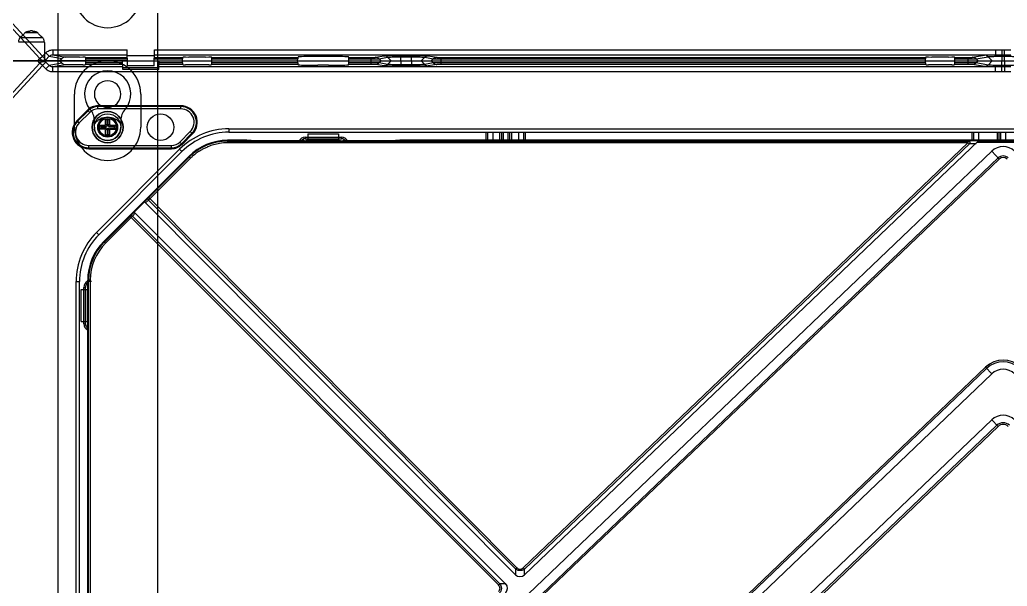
# Model space of a CAD drawing. Header units: millimetres. Extents: x 562 to 17351, y 2396 to 6995.
# Drawn here: x 13328.8 to 13626.5, y 4047.9 to 4218.6 of the extents above; entities that cross this region are included whole.
import ezdxf

# ---------------------------------------------------------------- set-up
doc = ezdxf.new("R2010")
doc.units = ezdxf.units.MM
doc.layers.add('02___PRT_ALL_AXES', color=7, linetype='Continuous')
doc.layers.add('1轮廓线', color=7, linetype='Continuous', lineweight=25)

# ---------------------------------------------------------------- blocks, each defined once
blk = doc.blocks.new('32211212')
at = {"color": 114, "linetype": 'Continuous', "lineweight": 25, "true_color": 0x139b48}
for p, q in [((3733.61, 2160.17), (3733.61, 1682.67)), ((3763.61, 2160.17), (3763.61, 1682.67)), ((3738.61, 1899.17), (3738.61, 1909.17)), ((3758.61, 1909.17), (3758.61, 1899.17)), ((3744.61, 1899.17), (3744.61, 1901.23)), ((3752.61, 1901.23), (3752.61, 1899.17))]:
    blk.add_line(p, q, dxfattribs=at)
for centre, radius, start, end in [((3748.61, 1939.17), 10, 180, 0), ((3748.61, 1909.17), 10, 0, 180), ((3748.61, 1909.17), 7, 318.5904, 221.4096), ((3748.61, 1909.17), 4, 0, 180), ((3748.61, 1909.17), 4, 180, 0), ((3739.61, 1901.23), 5, 0, 41.4096), ((3757.61, 1901.23), 5, 138.5904, 180), ((3748.61, 1897.17), 5, 36.8699, 143.1301), ((3748.61, 1899.17), 10, 180, 0), ((3748.61, 1899.17), 4, 180, 0)]:
    blk.add_arc(centre, radius, start, end, dxfattribs=at)
blk = doc.blocks.new('*U169')
blk.add_blockref('32211212', (-3997.61, -1923.42))
blk = doc.blocks.new('*U170')
at = {"color": 0, "linetype": 'ByBlock', "lineweight": -2, "transparency": 16777216}
blk.add_blockref('*U169', (1200, 0), dxfattribs=at)
blk = doc.blocks.new('DASFASFASEFWE')
at = {"color": 7, "linetype": 'Continuous'}
for p, q in [((-76.28, 3535.07), (-76.28, 3533.19)), ((-76.28, 3535.07), (-67.01, 3535.07)), ((-67.01, 3535.07), (-67.01, 3533.19)), ((-100.52, 3533.07), (-100.52, 3532.31)), ((-95.06, 3533.07), (-100.52, 3533.07)), ((-100.52, 3532.81), (122.71, 3532.81)), ((122.71, 3532.31), (-100.52, 3532.31)), ((-94.21, 3533.01), (-94.26, 3533.03)), ((-93.41, 3532.97), (-77.56, 3532.97)), ((-76.28, 3533.19), (-76.57, 3533.02)), ((-76.28, 3533.19), (-67.01, 3533.19)), ((-67.01, 3533.19), (-66.73, 3533.02)), ((-65.73, 3532.97), (-49.88, 3532.97)), ((-49.06, 3533.01), (-49.06, 3533.03)), ((164.94, 3533.07), (-48.24, 3533.07)), ((122.71, 3532.31), (-11.33, 3404.27)), ((125.91, 3532.88), (-10.95, 3402.14)), ((123.3, 3532.11), (-10.95, 3403.87)), ((122.71, 3532.31), (122.71, 3532.81)), ((125.91, 3532.88), (123.11, 3532.81)), ((123.3, 3532.11), (125.16, 3532.16)), ((141.31, 3532.39), (125.4, 3532.39)), ((125.92, 3532.89), (140.78, 3532.89)), ((-112.19, 3528.24), (-137.81, 3502.61)), ((-124.25, 3515.81), (-112, 3528.05)), ((-111.65, 3527.7), (-112.19, 3528.24)), ((129.9, 3529.77), (-12.06, 3394.16)), ((132.13, 3527.43), (129.9, 3529.77)), ((-123.9, 3515.45), (-111.65, 3527.7)), ((-5.74, 3396.34), (131.83, 3527.76)), ((-5.43, 3396.02), (132.13, 3527.43)), ((-128.66, 3511.47), (-125.56, 3514.57)), ((-124.46, 3515.6), (-125.56, 3514.57)), ((-13.71, 3402.18), (-125.56, 3514.57)), ((-125.2, 3514.21), (-124.29, 3515.06)), ((-13.66, 3403.9), (-124.29, 3515.06)), ((-13.27, 3404.29), (-124.25, 3515.81)), ((-137.63, 3502.43), (-129.9, 3510.16)), ((-129.9, 3510.16), (-18.82, 3399.08)), ((-128.66, 3511.47), (-129.7, 3510.36)), ((-128.3, 3511.11), (-129.16, 3510.2)), ((-129.16, 3510.2), (-18.43, 3399.47)), ((-128.66, 3511.47), (-16.66, 3399.47)), ((-137.28, 3502.07), (-129.54, 3509.8)), ((-137.81, 3502.61), (-137.28, 3502.07)), ((-142.65, 3488.32), (-142.65, 3490.95)), ((-141.88, 3490.95), (-142.65, 3490.95)), ((-142.38, 3285.7), (-142.38, 3490.95)), ((-141.88, 3490.95), (-141.88, 3285.7)), ((-144.65, 3478.52), (-144.65, 3488.13)), ((-144.65, 3488.13), (-142.76, 3488.13)), ((-142.76, 3488.13), (-142.65, 3488.32)), ((-142.76, 3478.52), (-142.76, 3488.13)), ((-144.65, 3478.52), (-142.76, 3478.52)), ((-142.65, 3478.32), (-142.76, 3478.52)), ((-142.65, 3298.32), (-142.65, 3478.32)), ((22.26, 3359.84), (129.9, 3462.67)), ((127.98, 3464.68), (24.63, 3365.95)), ((128.34, 3464.31), (24.99, 3365.59)), ((129.9, 3462.67), (127.98, 3464.68)), ((129.9, 3448.84), (32.56, 3355.86)), ((131.82, 3446.84), (129.9, 3448.84)), ((38.2, 3358.12), (131.46, 3447.21)), ((38.56, 3357.75), (131.82, 3446.84)), ((-13.66, 3403.9), (-13.71, 3402.18)), ((-13.66, 3403.9), (-13.27, 3404.29)), ((-11.33, 3404.27), (-10.95, 3403.87)), ((-10.95, 3402.14), (-10.95, 3403.87)), ((-18.82, 3399.08), (-18.43, 3399.47)), ((-16.66, 3399.47), (-18.43, 3399.47))]:
    blk.add_line(p, q, dxfattribs=at)
for centre, radius, start, end in [((-100.52, 3516.57), 16.5, 90, 135), ((-100.52, 3516.57), 16.24, 90, 135), ((-100.5, 3516.58), 15.73, 98.7741, 112.058), ((-100.54, 3516.61), 15.7, 89.9391, 98.6629), ((122.73, 3549.74), 16.93, 269.9336, 271.3081), ((133.35, 3526.16), 5, 46.3103, 133.6897), ((-99.71, 3515.67), 16.95, 131.5688, 134.7692), ((-100.53, 3516.61), 15.7, 122.8137, 131.6157), ((133.35, 3526.16), 2.21, 46.3103, 133.6897), ((133.35, 3526.16), 1.76, 46.3103, 133.6897), ((-145.84, 3537.4), 31.04, 313.9644, 314.9885), ((-151.48, 3531.78), 31.05, 314.9427, 315.9664), ((-126.15, 3490.95), 16.5, 135, 180), ((-126.15, 3490.95), 16.24, 135, 180), ((-126.15, 3490.95), 15.74, 135, 180), ((133.35, 3459.06), 7.78, 46.3103, 133.6897), ((133.35, 3459.06), 7.26, 46.3103, 133.6897), ((133.35, 3459.06), 5, 46.3103, 133.6897), ((133.35, 3445.23), 5, 46.3103, 133.6897), ((133.35, 3445.23), 2.74, 46.3103, 133.6897), ((133.35, 3445.23), 2.22, 46.3103, 133.6897), ((-12.31, 3403.61), 2, 225.6781, 312.8736), ((-18.1, 3398.08), 2, 314.5414, 44.1483)]:
    blk.add_arc(centre, radius, start, end, dxfattribs=at)
for centre, start_param, end_param in [((-77.56, 3533.02), -1.570796, -0.087266), ((-65.73, 3533.02), -3.054326, -1.570796)]:
    blk.add_ellipse(centre, major_axis=(1, 0), ratio=0.052408, start_param=start_param, end_param=end_param, dxfattribs=at)
for points, knots in [([(-109.04, 3529.81), (-108.83, 3529.94), (-108.3, 3530.26), (-107.43, 3530.72), (-106.75, 3531.02), (-106.41, 3531.16)], [0, 0, 0, 0, 0.250016, 0.625009, 1, 1, 1, 1]), ([(-94.26, 3533.03), (-94.26, 3533.04), (-94.27, 3533.04), (-94.29, 3533.04), (-94.31, 3533.05), (-94.35, 3533.05), (-94.42, 3533.06), (-94.52, 3533.06), (-94.64, 3533.07), (-94.77, 3533.07), (-94.91, 3533.07), (-95.01, 3533.07), (-95.06, 3533.07)], [0, 0, 0, 0, 0.013233, 0.034581, 0.063978, 0.101221, 0.198262, 0.32283, 0.470646, 0.637144, 0.816056, 1, 1, 1, 1]), ([(-93.41, 3532.97), (-93.46, 3532.97), (-93.56, 3532.97), (-93.7, 3532.97), (-93.83, 3532.97), (-93.95, 3532.98), (-94.05, 3532.98), (-94.12, 3532.99), (-94.16, 3532.99), (-94.18, 3533), (-94.2, 3533), (-94.21, 3533), (-94.21, 3533.01)], [0, 0, 0, 0, 0.183944, 0.362856, 0.529354, 0.67717, 0.801738, 0.898779, 0.936022, 0.965419, 0.986767, 1, 1, 1, 1]), ([(-49.08, 3533.01), (-49.09, 3533), (-49.1, 3533), (-49.11, 3533), (-49.14, 3532.99), (-49.18, 3532.99), (-49.25, 3532.98), (-49.35, 3532.98), (-49.46, 3532.97), (-49.59, 3532.97), (-49.73, 3532.97), (-49.83, 3532.97), (-49.88, 3532.97)], [0, 0, 0, 0, 0.013233, 0.034581, 0.063978, 0.101221, 0.198262, 0.32283, 0.470646, 0.637144, 0.816056, 1, 1, 1, 1]), ([(-48.24, 3533.07), (-48.29, 3533.07), (-48.38, 3533.07), (-48.53, 3533.07), (-48.66, 3533.07), (-48.77, 3533.06), (-48.87, 3533.06), (-48.94, 3533.05), (-48.98, 3533.05), (-49.01, 3533.04), (-49.02, 3533.04), (-49.03, 3533.04), (-49.04, 3533.03)], [0, 0, 0, 0, 0.183944, 0.362856, 0.529354, 0.67717, 0.801738, 0.898779, 0.936022, 0.965419, 0.986767, 1, 1, 1, 1]), ([(122.71, 3532.31), (122.76, 3532.29), (122.96, 3532.23), (123.16, 3532.16), (123.3, 3532.11)], [0, 0, 0, 0, 0.261002, 1, 1, 1, 1]), ([(123.11, 3532.81), (123.13, 3532.81), (123.16, 3532.8), (123.21, 3532.75), (123.25, 3532.67), (123.28, 3532.57), (123.31, 3532.46), (123.32, 3532.3), (123.32, 3532.19), (123.3, 3532.11)], [0, 0, 0, 0, 0.061411, 0.143838, 0.255547, 0.393768, 0.550762, 0.712724, 1, 1, 1, 1]), ([(-124.45, 3515.61), (-124.46, 3515.6), (-124.48, 3515.57), (-124.49, 3515.51), (-124.49, 3515.44), (-124.47, 3515.34), (-124.41, 3515.21), (-124.33, 3515.11), (-124.29, 3515.06)], [0, 0, 0, 0, 0.088133, 0.185141, 0.294006, 0.415867, 0.694274, 1, 1, 1, 1]), ([(-124.25, 3515.81), (-124.27, 3515.79), (-124.34, 3515.72), (-124.41, 3515.65), (-124.46, 3515.6)], [0, 0, 0, 0, 0.266382, 1, 1, 1, 1]), ([(-129.7, 3510.36), (-129.72, 3510.34), (-129.78, 3510.27), (-129.85, 3510.21), (-129.9, 3510.16)], [0, 0, 0, 0, 0.230584, 1, 1, 1, 1]), ([(-129.7, 3510.36), (-129.68, 3510.38), (-129.62, 3510.4), (-129.53, 3510.4), (-129.46, 3510.39), (-129.38, 3510.35), (-129.27, 3510.3), (-129.2, 3510.24), (-129.16, 3510.2)], [0, 0, 0, 0, 0.178318, 0.288924, 0.414114, 0.553562, 0.702575, 1, 1, 1, 1]), ([(-10.95, 3403.87), (-11.04, 3403.8), (-11.25, 3403.66), (-11.59, 3403.51), (-11.94, 3403.41), (-12.31, 3403.39), (-12.68, 3403.42), (-13.03, 3403.53), (-13.37, 3403.69), (-13.57, 3403.83), (-13.66, 3403.9)], [0, 0, 0, 0, 0.124642, 0.249822, 0.374754, 0.499929, 0.625324, 0.750512, 0.875528, 1, 1, 1, 1]), ([(-13.27, 3404.29), (-13.21, 3404.23), (-13.07, 3404.11), (-12.76, 3403.9), (-12.4, 3403.8), (-12.03, 3403.85), (-11.68, 3403.97), (-11.46, 3404.14), (-11.33, 3404.27)], [0, 0, 0, 0, 0.125159, 0.250372, 0.499699, 0.624886, 0.750502, 1, 1, 1, 1]), ([(-18.84, 3397.09), (-18.7, 3397.22), (-18.46, 3397.52), (-18.32, 3397.99), (-18.37, 3398.36), (-18.5, 3398.72), (-18.68, 3398.94), (-18.82, 3399.08)], [0, 0, 0, 0, 0.24974, 0.49918, 0.62445, 0.750299, 1, 1, 1, 1]), ([(-18.43, 3399.47), (-18.27, 3399.27), (-18.08, 3398.94), (-17.94, 3398.45), (-17.91, 3398.08), (-17.95, 3397.7), (-18.1, 3397.22), (-18.3, 3396.89), (-18.46, 3396.69)], [0, 0, 0, 0, 0.249436, 0.374674, 0.499993, 0.625311, 0.75055, 1, 1, 1, 1])]:
    blk.add_open_spline(points, degree=3, knots=knots, dxfattribs=at)
blk = doc.blocks.new('32332232')
at = {"color": 7, "linetype": 'Continuous'}
for p, q in [((3535.8, 2001.11), (3531.91, 2001.11)), ((3534.02, 2001.7), (3533.69, 2001.7)), ((3537.76, 1998.37), (3529.95, 1998.37)), ((3530.54, 1999.78), (3530.86, 2000.09)), ((3530.54, 1999.78), (3537.17, 1999.78)), ((3530.75, 1999.99), (3530.86, 2000.09)), ((3536.85, 2000.09), (3537.17, 1999.78)), ((3537.06, 1999.89), (3537.17, 1999.78)), ((3537.76, 1998.37), (3537.76, 1998.2)), ((3537.81, 1998.2), (3537.76, 1998.2)), ((3537.81, 1998.2), (3537.81, 1992.8)), ((3526.86, 1992.7), (4126.86, 1992.7)), ((3536.39, 1992), (3527.41, 1982.18)), ((3529.91, 1992.8), (3537.81, 1992.8)), ((3536.39, 1992), (3535.83, 1992.7)), ((3537.17, 1991.28), (3536.39, 1992)), ((3537.17, 1991.28), (3538.22, 1992.34)), ((3538.22, 1992.34), (3537.94, 1992.7)), ((3539.26, 1991.32), (3538.22, 1992.34)), ((3543.06, 1991.98), (3539.26, 1991.32)), ((3542.33, 1992.58), (3542.21, 1992.7)), ((3543.06, 1991.98), (3542.33, 1992.58)), ((3550.26, 1992.09), (3550.28, 1992.7)), ((3561.37, 1992.09), (3550.26, 1992.09)), ((3561.42, 1990.06), (3561.36, 1992.7)), ((3572.29, 1990.06), (3572.36, 1992.7)), ((3579.45, 1992.09), (3572.34, 1992.09)), ((3579.45, 1992.09), (3579.43, 1992.7)), ((3588.26, 1992.09), (3588.28, 1992.7)), ((3614.15, 1992.09), (3588.26, 1992.09)), ((3614.15, 1992.09), (3614.14, 1992.7)), ((3629.56, 1992.09), (3629.57, 1992.7)), ((3636.34, 1992.09), (3629.56, 1992.09)), ((3636.34, 1991.65), (3636.34, 1992.7)), ((3637.68, 1992.09), (3636.34, 1992.09)), ((3638.5, 1992.07), (3638.02, 1992.08)), ((3638.67, 1992.06), (3638.5, 1992.07)), ((3638.67, 1992.06), (3639.29, 1992.7)), ((3641.23, 1991.62), (3638.67, 1992.06)), ((3642.3, 1992.7), (3641.23, 1991.62)), ((3645.25, 1992.7), (3645.25, 1991.06)), ((3648.46, 1992.7), (3648.46, 1991.06)), ((3651.41, 1992.7), (3652.48, 1991.62)), ((3655.04, 1992.06), (3652.48, 1991.62)), ((3655.04, 1992.06), (3654.42, 1992.7)), ((3657.37, 1991.65), (3657.37, 1992.7)), ((3803.45, 1992.09), (3657.37, 1992.09)), ((3803.45, 1992.09), (3803.43, 1992.7)), ((3812.26, 1992.09), (3812.28, 1992.7)), ((3816.34, 1992.09), (3812.26, 1992.09)), ((3816.34, 1991.65), (3816.34, 1992.7)), ((3817.68, 1992.09), (3816.34, 1992.09)), ((3818.5, 1992.07), (3818.02, 1992.08)), ((3818.67, 1992.06), (3818.5, 1992.07)), ((3818.67, 1992.06), (3819.29, 1992.7)), ((3822.29, 1991.43), (3818.67, 1992.06)), ((3823.53, 1992.7), (3822.29, 1991.43)), ((3826.49, 1989.41), (3826.49, 1992.7)), ((3827.22, 1992.7), (3827.22, 1989.41)), ((3537.17, 1991.28), (3528.19, 1981.46)), ((3538.21, 1990.25), (3537.17, 1991.28)), ((3538.21, 1990.25), (3539.26, 1991.32)), ((3544.17, 1991.55), (3540.35, 1990.88)), ((3540.35, 1989.38), (3540.35, 1990.88)), ((3561.4, 1990.88), (3540.35, 1990.88)), ((3824.55, 1989.38), (3540.35, 1989.38)), ((3548.35, 1991.55), (3544.17, 1991.55)), ((3549.38, 1991.53), (3548.36, 1991.55)), ((3549.38, 1991.53), (3550.11, 1991.53)), ((3550.23, 1991.65), (3550.11, 1991.53)), ((3561.38, 1991.65), (3550.23, 1991.65)), ((3561.41, 1990.68), (3572.3, 1990.68)), ((3572.29, 1990.06), (3561.42, 1990.06)), ((3824.55, 1990.88), (3572.31, 1990.88)), ((3579.48, 1991.65), (3572.33, 1991.65)), ((3579.61, 1991.53), (3579.48, 1991.65)), ((3579.61, 1991.53), (3580.33, 1991.53)), ((3581.36, 1991.55), (3580.33, 1991.53)), ((3586.35, 1991.55), (3581.36, 1991.55)), ((3587.38, 1991.53), (3586.36, 1991.55)), ((3587.38, 1991.53), (3588.11, 1991.53)), ((3588.23, 1991.65), (3588.11, 1991.53)), ((3614.17, 1991.65), (3588.23, 1991.65)), ((3614.17, 1991.65), (3614.25, 1991.52)), ((3623.46, 1991.37), (3620.25, 1991.37)), ((3629.54, 1991.65), (3629.46, 1991.52)), ((3636.34, 1991.65), (3629.54, 1991.65)), ((3640.19, 1991.18), (3637.62, 1991.63)), ((3648.46, 1991.5), (3645.25, 1991.5)), ((3648.46, 1991.06), (3645.25, 1991.06)), ((3656.09, 1991.63), (3653.52, 1991.18)), ((3803.48, 1991.65), (3657.37, 1991.65)), ((3803.61, 1991.53), (3803.48, 1991.65)), ((3803.61, 1991.53), (3804.33, 1991.53)), ((3805.36, 1991.55), (3804.33, 1991.53)), ((3810.35, 1991.55), (3805.36, 1991.55)), ((3811.38, 1991.53), (3810.36, 1991.55)), ((3811.38, 1991.53), (3812.11, 1991.53)), ((3812.23, 1991.65), (3812.11, 1991.53)), ((3816.34, 1991.65), (3812.23, 1991.65)), ((3821.24, 1990.99), (3817.62, 1991.63)), ((3826.49, 1990.89), (3824.55, 1990.88)), ((3824.55, 1989.38), (3824.55, 1990.88)), ((3826.49, 1989.41), (3824.55, 1989.38)), ((3827.22, 1991.31), (3826.49, 1991.31)), ((3827.22, 1990.89), (3826.49, 1990.89)), ((3827.22, 1989.41), (3826.49, 1989.41)), ((3829.16, 1990.88), (3827.22, 1990.89)), ((3829.16, 1989.38), (3827.22, 1989.41)), ((3550.78, 1977.86), (3547.64, 1974.71)), ((3550.96, 1977.67), (3547.82, 1974.53)), ((3551.47, 1977.17), (3548.32, 1974.03)), ((3551.47, 1977.17), (3550.78, 1977.86)), ((3553.94, 1978.2), (3553.94, 1979.16)), ((3578.92, 1979.16), (3553.94, 1979.16)), ((3578.92, 1978.91), (3553.94, 1978.91)), ((3578.92, 1978.2), (3553.94, 1978.2)), ((3578.92, 1978.2), (3578.92, 1979.16)), ((3548.32, 1974.03), (3547.64, 1974.71)), ((3578.6, 1968.22), (3581.75, 1971.37)), ((3582.43, 1970.69), (3581.75, 1971.37)), ((3593.4, 1972.2), (3593.4, 1971.2)), ((3593.4, 1972.2), (4060.31, 1972.2)), ((3593.4, 1971.2), (4060.31, 1971.2)), ((3670.87, 1971.2), (3670.87, 1968.54)), ((3671.37, 1971.2), (3671.37, 1968.54)), ((3671.46, 1968.54), (3671.46, 1971.2)), ((3672.96, 1971.2), (3672.96, 1968.54)), ((3675.04, 1971.2), (3675.04, 1968.54)), ((3675.59, 1971.2), (3675.59, 1968.54)), ((3676.09, 1971.2), (3676.09, 1968.54)), ((3677.62, 1968.54), (3677.62, 1971.2)), ((3678.12, 1968.54), (3678.12, 1971.2)), ((3678.68, 1968.54), (3678.68, 1971.2)), ((3680.75, 1971.2), (3680.75, 1968.54)), ((3682.25, 1971.2), (3682.25, 1968.54)), ((3682.34, 1968.54), (3682.34, 1971.2)), ((3682.84, 1968.54), (3682.84, 1971.2)), ((3817.37, 1971.2), (3817.37, 1968.7)), ((3817.87, 1971.2), (3817.87, 1968.7)), ((3817.96, 1968.7), (3817.96, 1971.2)), ((3819.46, 1971.2), (3819.46, 1968.7)), ((3579.29, 1967.54), (3578.6, 1968.22)), ((3579.11, 1967.72), (3582.25, 1970.87)), ((3579.29, 1967.54), (3582.43, 1970.69)), ((3616.03, 1968.75), (3615.29, 1968.75)), ((3616.03, 1968.75), (3616.03, 1968.54)), ((3616.36, 1969.69), (3616.36, 1969.2)), ((3616.36, 1969.69), (3627.36, 1969.69)), ((3616.36, 1969.2), (3627.36, 1969.2)), ((3627.36, 1969.69), (3627.36, 1969.2)), ((3551.15, 1966.23), (3551.15, 1967.2)), ((3551.15, 1967.2), (3576.13, 1967.2)), ((3551.15, 1966.49), (3576.13, 1966.49)), ((3551.15, 1966.23), (3576.13, 1966.23)), ((3553.51, 1941), (3578.55, 1966.05)), ((3554.21, 1940.3), (3579.25, 1965.34)), ((3576.13, 1966.23), (3576.13, 1967.2)), ((3578.55, 1966.05), (3579.25, 1965.34)), ((3553.51, 1941), (3554.21, 1940.3)), ((3547.36, 1721.74), (3547.36, 1926.16)), ((3547.36, 1926.16), (3548.36, 1926.16)), ((3548.36, 1721.74), (3548.36, 1926.16)), ((3549.66, 1913.45), (3549.66, 1924.45)), ((3549.66, 1924.45), (3550.16, 1924.45)), ((3550.16, 1913.45), (3550.16, 1924.45)), ((3551.97, 1926.16), (3550.86, 1926.16)), ((3549.66, 1913.45), (3550.16, 1913.45)), ((3527.41, 1665.71), (3536.39, 1655.9)), ((3528.19, 1666.43), (3537.17, 1656.61)), ((3540.35, 1658.51), (3540.35, 1657.01)), ((3540.35, 1658.51), (3562.77, 1658.51)), ((3562.86, 1653.7), (3562.77, 1658.51)), ((3570.86, 1653.7), (3570.94, 1658.51)), ((3570.94, 1658.51), (3824.55, 1658.51)), ((3824.55, 1658.51), (3824.55, 1657.01)), ((3824.55, 1658.51), (3826.49, 1658.49)), ((3826.49, 1658.49), (3827.22, 1658.49)), ((3826.49, 1658.49), (3826.49, 1655.2)), ((3827.22, 1658.49), (3829.16, 1658.51)), ((3827.22, 1655.2), (3827.22, 1658.49)), ((3535.83, 1655.2), (3536.39, 1655.9)), ((3536.39, 1655.9), (3537.17, 1656.61)), ((3537.17, 1656.61), (3538.21, 1657.64)), ((3537.17, 1656.61), (3538.22, 1655.55)), ((3537.94, 1655.2), (3538.22, 1655.55)), ((3538.21, 1657.64), (3539.26, 1656.58)), ((3538.22, 1655.55), (3539.26, 1656.58)), ((3539.26, 1656.58), (3543.06, 1655.91)), ((3540.35, 1657.01), (3544.17, 1656.34)), ((3540.35, 1657.01), (3562.8, 1657.01)), ((3542.21, 1655.2), (3542.33, 1655.31)), ((3542.33, 1655.31), (3543.06, 1655.91)), ((3548.35, 1656.34), (3544.17, 1656.34)), ((3548.36, 1656.34), (3549.38, 1656.37)), ((3549.38, 1656.37), (3550.11, 1656.37)), ((3550.11, 1656.37), (3550.23, 1656.24)), ((3550.23, 1656.24), (3562.81, 1656.24)), ((3550.28, 1655.2), (3550.26, 1655.8)), ((3550.26, 1655.8), (3562.82, 1655.8)), ((3570.91, 1656.7), (3562.8, 1656.7)), ((3570.89, 1655.8), (3579.45, 1655.8)), ((3570.9, 1656.24), (3579.48, 1656.24)), ((3570.91, 1657.01), (3824.55, 1657.01)), ((3579.43, 1655.2), (3579.45, 1655.8)), ((3579.48, 1656.24), (3579.61, 1656.37)), ((3579.61, 1656.37), (3580.33, 1656.37)), ((3580.33, 1656.37), (3581.36, 1656.34)), ((3586.35, 1656.34), (3581.36, 1656.34)), ((3586.36, 1656.34), (3587.38, 1656.37)), ((3587.38, 1656.37), (3588.11, 1656.37)), ((3588.11, 1656.37), (3588.23, 1656.24)), ((3588.23, 1656.24), (3614.17, 1656.24)), ((3588.28, 1655.2), (3588.26, 1655.8)), ((3588.26, 1655.8), (3614.15, 1655.8)), ((3614.14, 1655.2), (3614.15, 1655.8)), ((3614.17, 1656.24), (3614.25, 1656.37)), ((3623.46, 1656.52), (3620.25, 1656.52)), ((3629.54, 1656.24), (3629.46, 1656.37)), ((3629.54, 1656.24), (3636.34, 1656.24)), ((3629.57, 1655.2), (3629.56, 1655.8)), ((3629.56, 1655.8), (3636.34, 1655.8)), ((3636.34, 1655.2), (3636.34, 1656.24)), ((3637.62, 1656.27), (3640.19, 1656.72)), ((3638.67, 1655.83), (3641.23, 1656.28)), ((3639.29, 1655.2), (3638.67, 1655.83)), ((3641.23, 1656.28), (3642.3, 1655.2)), ((3645.25, 1655.2), (3645.25, 1656.83)), ((3645.25, 1656.83), (3648.46, 1656.83)), ((3645.25, 1656.39), (3648.46, 1656.39)), ((3648.46, 1655.2), (3648.46, 1656.83)), ((3652.48, 1656.28), (3651.41, 1655.2)), ((3652.48, 1656.28), (3655.04, 1655.83)), ((3653.52, 1656.72), (3656.09, 1656.27)), ((3654.42, 1655.2), (3655.04, 1655.83)), ((3655.04, 1655.83), (3655.22, 1655.82)), ((3655.22, 1655.82), (3655.77, 1655.81)), ((3656.04, 1655.81), (3657.37, 1655.8)), ((3657.37, 1655.2), (3657.37, 1656.24)), ((3657.37, 1656.24), (3803.48, 1656.24)), ((3657.37, 1655.8), (3803.45, 1655.8)), ((3803.43, 1655.2), (3803.45, 1655.8)), ((3803.48, 1656.24), (3803.61, 1656.37)), ((3803.61, 1656.37), (3804.33, 1656.37)), ((3804.33, 1656.37), (3805.36, 1656.34)), ((3810.35, 1656.34), (3805.36, 1656.34)), ((3810.36, 1656.34), (3811.38, 1656.37)), ((3811.38, 1656.37), (3812.11, 1656.37)), ((3812.11, 1656.37), (3812.23, 1656.24)), ((3812.23, 1656.24), (3816.34, 1656.24)), ((3812.26, 1655.8), (3816.34, 1655.8)), ((3812.28, 1655.2), (3812.26, 1655.8)), ((3816.34, 1655.2), (3816.34, 1656.24)), ((3817.62, 1656.27), (3821.24, 1656.9)), ((3818.67, 1655.83), (3822.29, 1656.46)), ((3819.29, 1655.2), (3818.67, 1655.83)), ((3822.29, 1656.46), (3823.53, 1655.2)), ((3824.55, 1657.01), (3826.49, 1657)), ((3826.49, 1657), (3827.22, 1657)), ((3826.49, 1656.58), (3827.22, 1656.58)), ((3827.22, 1657), (3829.16, 1657.01)), ((3562.83, 1655.2), (3526.86, 1655.2)), ((3570.86, 1653.7), (3562.86, 1653.7)), ((3570.88, 1655.2), (4082.83, 1655.2))]:
    blk.add_line(p, q, dxfattribs=at)
at = {"color": 6, "linetype": 'Continuous'}
for radius in [4, 3, 2.63]:
    blk.add_circle((3556.86, 1972.7), radius, dxfattribs=at)
at = {"color": 7, "linetype": 'Continuous'}
blk.add_circle((3572.8, 1972.7), 4, dxfattribs=at)
for centre, radius, start, end in [((3625.89, 1903.3), 135.64, 133.9933, 134.4747), ((3582.37, 1948.32), 73.03, 133.7059, 133.9634), ((3533.28, 1999.68), 1.99, 131.3847, 133.6974), ((3533.68, 1987.59), 14.11, 89.9587, 90.4113), ((3533.68, 1987.59), 14.11, 89.9587, 90.4114), ((3534.03, 1987.59), 14.11, 89.5887, 90.0413), ((3534.03, 1987.59), 14.11, 89.5886, 90.0413), ((3534.43, 1999.68), 1.99, 46.3026, 48.6152), ((3485.34, 1948.32), 73.03, 46.0366, 46.2941), ((3441.82, 1903.3), 135.64, 45.5253, 46.0067), ((3535.78, 1998.37), 1.98, 0.003, 4.2431), ((3536.81, 1998.2), 1, 0, 18.5252), ((3537.83, 1990.45), 2.12, 127.8496, 132.9341), ((3636.99, 1922.69), 69.4, 89.1517, 89.4306), ((3637.6, 1993.12), 1.5, 305.2639, 310.202), ((3637.61, 1993.12), 1.49, 310.1986, 315.1715), ((3656.1, 1993.12), 1.49, 224.8285, 229.8014), ((3656.11, 1993.12), 1.5, 229.798, 234.7361), ((3656.8, 1915.83), 76.26, 90.5915, 90.7607), ((3657.21, 1872.74), 119.35, 90.2589, 90.5754), ((3657.36, 1839.32), 152.77, 89.997, 90.261), ((3816.99, 1922.69), 69.4, 89.1517, 89.4306), ((3817.6, 1993.12), 1.5, 305.2639, 310.202), ((3817.61, 1993.12), 1.49, 310.1986, 315.1715), ((3553.94, 1974.7), 4.47, 90, 135), ((3553.94, 1974.7), 4.21, 90, 135), ((3553.94, 1974.7), 3.5, 90, 135), ((3578.92, 1974.2), 4.97, 315, 90), ((3578.92, 1974.2), 4.71, 315, 90), ((3578.92, 1974.2), 4, 315, 90), ((3551.15, 1971.2), 4.97, 135, 270), ((3551.15, 1971.2), 4.71, 135, 270), ((3551.15, 1971.2), 4, 135, 270), ((3593.4, 1951.2), 21, 90, 135), ((3593.4, 1951.2), 20, 90, 135), ((3576.13, 1970.7), 3.5, 270, 315), ((3616.36, 1967.7), 1.99, 90, 154.9348), ((3616.36, 1967.7), 1.5, 90, 145.7348), ((3627.36, 1967.7), 1.99, 25.0651, 90), ((3627.36, 1967.7), 1.5, 34.2651, 90), ((3576.13, 1970.7), 4.21, 270, 315), ((3576.13, 1970.7), 4.47, 270, 315), ((3568.36, 1926.16), 21, 135, 180), ((3568.36, 1926.16), 20, 135, 180), ((3551.66, 1924.45), 1.99, 113.5785, 180), ((3551.66, 1924.45), 1.5, 122.2987, 180), ((3551.66, 1913.45), 1.99, 180, 247.4975), ((3551.66, 1913.45), 1.5, 180, 239.9978), ((3537.83, 1657.45), 2.12, 227.0658, 232.139), ((3636.35, 1808.4), 152.6, 269.9969, 270.2641), ((3636.5, 1775.24), 119.44, 270.2624, 270.5696), ((3636.93, 1730.46), 74.66, 270.5821, 270.7941), ((3637.6, 1654.77), 1.5, 49.798, 54.7361), ((3637.61, 1654.78), 1.49, 44.8285, 49.8014), ((3656.1, 1654.78), 1.49, 130.1986, 135.1715), ((3656.11, 1654.77), 1.5, 125.2639, 130.202), ((3656.8, 1732.58), 76.78, 269.2277, 269.4281), ((3816.35, 1808.4), 152.6, 269.9969, 270.2641), ((3816.5, 1775.24), 119.44, 270.2624, 270.5696), ((3816.93, 1730.46), 74.66, 270.5821, 270.7941), ((3817.6, 1654.77), 1.5, 49.798, 54.7361), ((3817.61, 1654.78), 1.49, 44.8285, 49.8014)]:
    blk.add_arc(centre, radius, start, end, dxfattribs=at)
for centre, major_axis, ratio, start_param, end_param in [((3544.32, 1993.08), (1.77, 0.18), 0.842575, -2.439867, -2.227501), ((3544.18, 1993.05), (1.49, 0.26), 0.988643, 3.968491, 4.537312), ((3550.23, 1993.15), (0, 1.5), 0.026186, 3.167773, 3.926991), ((3579.48, 1993.15), (0, 1.5), 0.026186, 2.356194, 3.115413), ((3588.23, 1993.15), (0, 1.5), 0.026186, 3.167773, 3.926991), ((3614.17, 1993.15), (0, 1.5), 0.017455, 2.356194, 3.115413), ((3629.54, 1993.15), (0, 1.5), 0.017455, 3.167773, 3.926991), ((3803.48, 1993.15), (0, 1.5), 0.026186, 2.356194, 3.115413), ((3812.23, 1993.15), (0, 1.5), 0.026186, 3.167773, 3.926991), ((3620.25, 1991.53), (6, 0), 0.026186, -3.124139, -1.570796), ((3623.46, 1991.53), (6, 0), 0.026186, -1.570796, -0.017453), ((3544.32, 1654.82), (1.77, -0.18), 0.842575, 2.227501, 2.439867), ((3544.18, 1654.84), (-1.49, 0.26), 0.988643, -1.395719, -0.826899), ((3550.23, 1654.74), (0, 1.5), 0.026186, 5.497787, 6.257005), ((3579.48, 1654.74), (0, 1.5), 0.026186, 6.309365, 7.068583), ((3588.23, 1654.74), (0, 1.5), 0.026186, 5.497787, 6.257005), ((3614.17, 1654.74), (0, 1.5), 0.017455, 6.309365, 7.068583), ((3620.25, 1656.37), (6, 0), 0.026186, 1.570796, 3.124139), ((3623.46, 1656.37), (6, 0), 0.026186, 0.017453, 1.570796), ((3629.54, 1654.74), (0, 1.5), 0.017455, 5.497787, 6.257005), ((3803.48, 1654.74), (0, 1.5), 0.026186, 6.309365, 7.068583), ((3812.23, 1654.74), (0, 1.5), 0.026186, 5.497787, 6.257005)]:
    blk.add_ellipse(centre, major_axis=major_axis, ratio=ratio, start_param=start_param, end_param=end_param, dxfattribs=at)
for points, knots in [([(3531.97, 2001.17), (3532.08, 2001.26), (3532.32, 2001.43), (3532.72, 2001.6), (3533.08, 2001.67), (3533.36, 2001.69), (3533.51, 2001.7), (3533.58, 2001.7)], [0, 0, 0, 0, 0.24991, 0.4998, 0.749755, 0.874871, 1, 1, 1, 1]), ([(3534.13, 2001.7), (3534.2, 2001.7), (3534.35, 2001.69), (3534.63, 2001.67), (3534.99, 2001.6), (3535.39, 2001.43), (3535.63, 2001.26), (3535.74, 2001.17)], [0, 0, 0, 0, 0.125129, 0.250246, 0.500201, 0.750092, 1, 1, 1, 1]), ([(3530.54, 1999.78), (3530.46, 1999.7), (3530.31, 1999.52), (3530.13, 1999.21), (3530, 1998.87), (3529.97, 1998.63), (3529.96, 1998.51)], [0, 0, 0, 0, 0.25, 0.499984, 0.749967, 1, 1, 1, 1]), ([(3537.75, 1998.51), (3537.75, 1998.63), (3537.71, 1998.87), (3537.58, 1999.21), (3537.41, 1999.52), (3537.25, 1999.7), (3537.17, 1999.78)], [0, 0, 0, 0, 0.250033, 0.500016, 0.75, 1, 1, 1, 1]), ([(3536.53, 1992.12), (3536.61, 1992.18), (3536.9, 1992.38), (3537.25, 1992.5), (3537.52, 1992.52)], [0, 0, 0, 0, 0.263064, 1, 1, 1, 1]), ([(3537.52, 1992.52), (3537.57, 1992.53), (3537.77, 1992.53), (3537.97, 1992.48), (3538.1, 1992.42)], [0, 0, 0, 0, 0.267986, 1, 1, 1, 1]), ([(3655.78, 1992.08), (3655.69, 1992.08), (3655.45, 1992.08), (3655.2, 1992.08), (3655.04, 1992.06)], [0, 0, 0, 0, 0.363394, 1, 1, 1, 1]), ([(3540.35, 1989.38), (3539.96, 1989.38), (3539.17, 1989.54), (3538.49, 1989.98), (3538.21, 1990.25)], [0, 0, 0, 0, 0.499971, 1, 1, 1, 1]), ([(3540.35, 1990.88), (3540.05, 1990.88), (3539.64, 1991), (3539.33, 1991.25), (3539.26, 1991.32)], [0, 0, 0, 0, 0.746977, 1, 1, 1, 1]), ([(3637.62, 1991.63), (3637.58, 1991.63), (3637.43, 1991.64), (3637, 1991.65), (3636.62, 1991.65), (3636.34, 1991.65)], [0, 0, 0, 0, 0.114769, 0.339939, 1, 1, 1, 1]), ([(3645.25, 1991.06), (3644.66, 1991.06), (3643.54, 1991.07), (3642.05, 1991.09), (3640.96, 1991.13), (3640.38, 1991.14), (3640.19, 1991.18)], [0, 0, 0, 0, 0.351849, 0.659801, 0.88516, 1, 1, 1, 1]), ([(3645.25, 1991.5), (3644.78, 1991.5), (3643.89, 1991.51), (3642.7, 1991.52), (3641.84, 1991.57), (3641.38, 1991.58), (3641.23, 1991.62)], [0, 0, 0, 0, 0.353016, 0.661577, 0.886579, 1, 1, 1, 1]), ([(3652.48, 1991.62), (3652.33, 1991.58), (3651.87, 1991.57), (3651.01, 1991.52), (3649.82, 1991.51), (3648.93, 1991.5), (3648.46, 1991.5)], [0, 0, 0, 0, 0.113669, 0.338816, 0.647221, 1, 1, 1, 1]), ([(3653.52, 1991.18), (3653.33, 1991.14), (3652.75, 1991.13), (3651.66, 1991.09), (3650.17, 1991.07), (3649.05, 1991.06), (3648.46, 1991.06)], [0, 0, 0, 0, 0.115088, 0.340589, 0.648385, 1, 1, 1, 1]), ([(3657.37, 1991.65), (3657.09, 1991.65), (3656.71, 1991.65), (3656.28, 1991.64), (3656.13, 1991.63), (3656.09, 1991.63)], [0, 0, 0, 0, 0.659412, 0.884919, 1, 1, 1, 1]), ([(3817.62, 1991.63), (3817.58, 1991.63), (3817.43, 1991.64), (3817, 1991.65), (3816.62, 1991.65), (3816.34, 1991.65)], [0, 0, 0, 0, 0.114769, 0.339939, 1, 1, 1, 1]), ([(3826.49, 1991.31), (3825.99, 1991.31), (3825.06, 1991.32), (3823.82, 1991.34), (3822.92, 1991.38), (3822.44, 1991.4), (3822.29, 1991.43)], [0, 0, 0, 0, 0.353384, 0.661778, 0.886596, 1, 1, 1, 1]), ([(3831.42, 1991.43), (3831.27, 1991.4), (3830.79, 1991.38), (3829.89, 1991.34), (3828.64, 1991.32), (3827.72, 1991.31), (3827.22, 1991.31)], [0, 0, 0, 0, 0.113734, 0.338899, 0.647276, 1, 1, 1, 1]), ([(3538.21, 1657.64), (3538.49, 1657.91), (3539.17, 1658.36), (3539.96, 1658.51), (3540.35, 1658.51)], [0, 0, 0, 0, 0.499843, 1, 1, 1, 1]), ([(3536.53, 1655.77), (3536.61, 1655.72), (3536.9, 1655.52), (3537.25, 1655.39), (3537.52, 1655.37)], [0, 0, 0, 0, 0.263024, 1, 1, 1, 1]), ([(3537.52, 1655.37), (3537.57, 1655.37), (3537.77, 1655.36), (3537.97, 1655.41), (3538.1, 1655.48)], [0, 0, 0, 0, 0.268039, 1, 1, 1, 1]), ([(3636.34, 1656.24), (3636.62, 1656.24), (3637, 1656.24), (3637.43, 1656.26), (3637.58, 1656.26), (3637.62, 1656.27)], [0, 0, 0, 0, 0.659742, 0.885071, 1, 1, 1, 1]), ([(3637.97, 1655.81), (3638.05, 1655.81), (3638.29, 1655.82), (3638.52, 1655.82), (3638.67, 1655.83)], [0, 0, 0, 0, 0.362864, 1, 1, 1, 1]), ([(3640.19, 1656.72), (3640.38, 1656.75), (3640.96, 1656.77), (3642.05, 1656.81), (3643.54, 1656.82), (3644.66, 1656.83), (3645.25, 1656.83)], [0, 0, 0, 0, 0.115122, 0.340656, 0.648444, 1, 1, 1, 1]), ([(3641.23, 1656.28), (3641.38, 1656.31), (3641.84, 1656.33), (3642.7, 1656.37), (3643.89, 1656.39), (3644.78, 1656.39), (3645.25, 1656.39)], [0, 0, 0, 0, 0.113703, 0.338882, 0.647279, 1, 1, 1, 1]), ([(3648.46, 1656.83), (3649.05, 1656.83), (3650.17, 1656.82), (3651.66, 1656.81), (3652.76, 1656.77), (3653.33, 1656.75), (3653.52, 1656.72)], [0, 0, 0, 0, 0.35233, 0.660132, 0.885264, 1, 1, 1, 1]), ([(3648.46, 1656.39), (3648.93, 1656.39), (3649.82, 1656.39), (3651.01, 1656.37), (3651.87, 1656.33), (3652.33, 1656.31), (3652.48, 1656.28)], [0, 0, 0, 0, 0.353505, 0.661912, 0.886683, 1, 1, 1, 1]), ([(3656.09, 1656.27), (3656.13, 1656.26), (3656.28, 1656.26), (3656.71, 1656.24), (3657.09, 1656.24), (3657.37, 1656.24)], [0, 0, 0, 0, 0.114888, 0.340273, 1, 1, 1, 1]), ([(3816.34, 1656.24), (3816.62, 1656.24), (3817, 1656.24), (3817.43, 1656.26), (3817.58, 1656.26), (3817.62, 1656.27)], [0, 0, 0, 0, 0.659742, 0.885071, 1, 1, 1, 1]), ([(3817.97, 1655.81), (3818.05, 1655.81), (3818.29, 1655.82), (3818.52, 1655.82), (3818.67, 1655.83)], [0, 0, 0, 0, 0.362864, 1, 1, 1, 1]), ([(3822.29, 1656.46), (3822.44, 1656.5), (3822.92, 1656.51), (3823.82, 1656.56), (3825.07, 1656.57), (3825.99, 1656.58), (3826.49, 1656.58)], [0, 0, 0, 0, 0.113769, 0.338969, 0.647338, 1, 1, 1, 1]), ([(3827.22, 1656.58), (3827.72, 1656.58), (3828.65, 1656.57), (3829.89, 1656.56), (3830.79, 1656.51), (3831.27, 1656.5), (3831.42, 1656.46)], [0, 0, 0, 0, 0.353355, 0.661753, 0.886585, 1, 1, 1, 1])]:
    blk.add_open_spline(points, degree=3, knots=knots, dxfattribs=at)
for points in [[(3538.1, 1992.42), (3538.14, 1992.39), (3538.18, 1992.37), (3538.22, 1992.34)], [(3638.47, 1991.9), (3638.23, 1991.73), (3637.92, 1991.63), (3637.62, 1991.63)], [(3655.24, 1991.9), (3655.48, 1991.73), (3655.79, 1991.63), (3656.09, 1991.63)], [(3818.47, 1991.9), (3818.23, 1991.73), (3817.92, 1991.63), (3817.62, 1991.63)], [(3641.23, 1991.62), (3640.97, 1991.35), (3640.57, 1991.18), (3640.19, 1991.18)], [(3652.48, 1991.62), (3652.74, 1991.35), (3653.14, 1991.18), (3653.52, 1991.18)], [(3822.29, 1991.43), (3822.02, 1991.16), (3821.62, 1990.99), (3821.24, 1990.99)], [(3538.1, 1655.48), (3538.14, 1655.5), (3538.18, 1655.52), (3538.22, 1655.55)], [(3539.26, 1656.58), (3539.54, 1656.85), (3539.96, 1657.01), (3540.35, 1657.01)], [(3638.47, 1656), (3638.23, 1656.17), (3637.92, 1656.27), (3637.62, 1656.27)], [(3641.23, 1656.28), (3640.97, 1656.55), (3640.57, 1656.72), (3640.19, 1656.72)], [(3652.48, 1656.28), (3652.74, 1656.55), (3653.14, 1656.72), (3653.52, 1656.72)], [(3655.24, 1656), (3655.48, 1656.17), (3655.79, 1656.27), (3656.09, 1656.27)], [(3818.47, 1656), (3818.23, 1656.17), (3817.92, 1656.27), (3817.62, 1656.27)], [(3822.29, 1656.46), (3822.02, 1656.73), (3821.62, 1656.9), (3821.24, 1656.9)]]:
    blk.add_open_spline(points, degree=3, dxfattribs=at)
at = {"layer": '02___PRT_ALL_AXES', "color": 7, "linetype": 'Continuous'}
for p, q in [((3825.04, 1971.2), (3825.04, 1968.7)), ((3825.59, 1971.2), (3825.59, 1968.7)), ((3826.09, 1971.2), (3826.09, 1968.7)), ((3827.62, 1968.7), (3827.62, 1971.2))]:
    blk.add_line(p, q, dxfattribs=at)
blk.add_blockref('DASFASFASEFWE', (3693.5, -1564.32))
blk = doc.blocks.new('*U166')
blk.add_blockref('32332232', (-3826.86, -1827.7))
blk = doc.blocks.new('*U167')
at = {"color": 0, "linetype": 'ByBlock', "lineweight": -2, "transparency": 16777216}
for p in [(1200, 337.5), (1200, 0)]:
    blk.add_blockref('*U166', p, dxfattribs=at)
blk = doc.blocks.new('21212121')
at = {"layer": '1轮廓线', "color": 4, "linetype": 'Continuous', "lineweight": 25}
for p, q in [((11576.14, 1947.67), (11576.55, 1947.27)), ((11576.14, 1946.47), (11576.14, 1947.67)), ((11576.14, 1947.67), (11577.75, 1947.67)), ((11576.55, 1947.27), (11576.55, 1946.88)), ((11578.16, 1947.27), (11576.55, 1947.27)), ((11578.04, 1949.57), (11578.45, 1949.17)), ((11578.04, 1947.96), (11578.04, 1949.57)), ((11578.04, 1949.57), (11579.24, 1949.57)), ((11578.45, 1949.17), (11578.84, 1949.17)), ((11578.45, 1947.56), (11578.45, 1949.17)), ((11579.24, 1949.57), (11578.84, 1949.17)), ((11578.84, 1947.56), (11578.84, 1949.17)), ((11580.74, 1947.27), (11579.13, 1947.27)), ((11579.24, 1949.57), (11579.24, 1947.96)), ((11579.53, 1947.67), (11581.14, 1947.67)), ((11581.14, 1947.67), (11580.74, 1947.27)), ((11580.74, 1946.88), (11580.74, 1947.27)), ((11581.14, 1947.67), (11581.14, 1946.47)), ((11576.14, 1946.47), (11576.55, 1946.88)), ((11577.75, 1946.47), (11576.14, 1946.47)), ((11578.16, 1946.88), (11576.55, 1946.88)), ((11578.04, 1944.57), (11578.04, 1946.18)), ((11578.04, 1944.57), (11578.45, 1944.98)), ((11579.24, 1944.57), (11578.04, 1944.57)), ((11578.45, 1946.59), (11578.45, 1944.98)), ((11578.45, 1944.98), (11578.84, 1944.98)), ((11578.84, 1944.98), (11578.84, 1946.59)), ((11579.24, 1944.57), (11578.84, 1944.98)), ((11579.13, 1946.88), (11580.74, 1946.88)), ((11579.24, 1946.18), (11579.24, 1944.57)), ((11579.53, 1946.47), (11581.14, 1946.47)), ((11581.14, 1946.47), (11580.74, 1946.88))]:
    blk.add_line(p, q, dxfattribs=at)
at = {"layer": '1轮廓线', "color": 4, "linetype": 'Continuous', "lineweight": 13}
for p, q in [((11577.75, 1947.67), (11578.16, 1947.27)), ((11578.04, 1947.96), (11578.45, 1947.56)), ((11579.24, 1947.96), (11578.84, 1947.56)), ((11579.53, 1947.67), (11579.13, 1947.27)), ((11577.75, 1946.47), (11578.16, 1946.88)), ((11578.04, 1946.18), (11578.45, 1946.59)), ((11579.24, 1946.18), (11578.84, 1946.59)), ((11579.53, 1946.47), (11579.13, 1946.88))]:
    blk.add_line(p, q, dxfattribs=at)
at = {"layer": '1轮廓线', "color": 4, "linetype": 'Continuous', "lineweight": 25}
for radius in [4.7, 3]:
    blk.add_circle((11578.64, 1947.07), radius, dxfattribs=at)
for start, end in [(0, 180), (180, 0)]:
    blk.add_arc((11578.64, 1947.07), 4.7, start, end, dxfattribs=at)
for points in [[(11577.75, 1947.67), (11577.82, 1947.67), (11577.87, 1947.7), (11577.92, 1947.72), (11577.96, 1947.76), (11578, 1947.79), (11578.02, 1947.84), (11578.04, 1947.9), (11578.04, 1947.96)], [(11578.45, 1947.56), (11578.45, 1947.5), (11578.42, 1947.44), (11578.4, 1947.39), (11578.36, 1947.36), (11578.33, 1947.32), (11578.28, 1947.3), (11578.22, 1947.27), (11578.16, 1947.27)], [(11579.13, 1947.27), (11579.07, 1947.27), (11579.01, 1947.3), (11578.96, 1947.32), (11578.92, 1947.36), (11578.89, 1947.39), (11578.87, 1947.44), (11578.84, 1947.5), (11578.84, 1947.56)], [(11579.24, 1947.96), (11579.24, 1947.9), (11579.27, 1947.84), (11579.29, 1947.79), (11579.33, 1947.76), (11579.36, 1947.72), (11579.41, 1947.7), (11579.47, 1947.67), (11579.53, 1947.67)], [(11578.04, 1946.18), (11578.04, 1946.25), (11578.02, 1946.3), (11578, 1946.35), (11577.96, 1946.39), (11577.92, 1946.43), (11577.87, 1946.45), (11577.82, 1946.47), (11577.75, 1946.47)], [(11578.16, 1946.88), (11578.22, 1946.88), (11578.28, 1946.85), (11578.32, 1946.83), (11578.36, 1946.79), (11578.4, 1946.76), (11578.42, 1946.71), (11578.45, 1946.65), (11578.45, 1946.59)], [(11578.84, 1946.59), (11578.84, 1946.65), (11578.87, 1946.71), (11578.89, 1946.75), (11578.92, 1946.79), (11578.96, 1946.83), (11579.01, 1946.85), (11579.07, 1946.88), (11579.13, 1946.88)], [(11579.53, 1946.47), (11579.47, 1946.47), (11579.41, 1946.45), (11579.36, 1946.43), (11579.33, 1946.39), (11579.29, 1946.35), (11579.27, 1946.3), (11579.24, 1946.25), (11579.24, 1946.18)]]:
    blk.add_open_spline(points, degree=2, knots=[0, 0, 0, 0.25, 0.25, 0.5, 0.5, 0.75, 0.75, 1, 1, 1], dxfattribs=at)

msp = doc.modelspace()

# ---------------------------------------------------------------- block references
for name, p in [('*U167', (12425.3161, 4041.2169)), ('*U170', (12404.3161, 4210.4669)), ('21212121', (1776.673, 2239.1436))]:
    msp.add_blockref(name, p)

doc.saveas('drawing.dxf')
